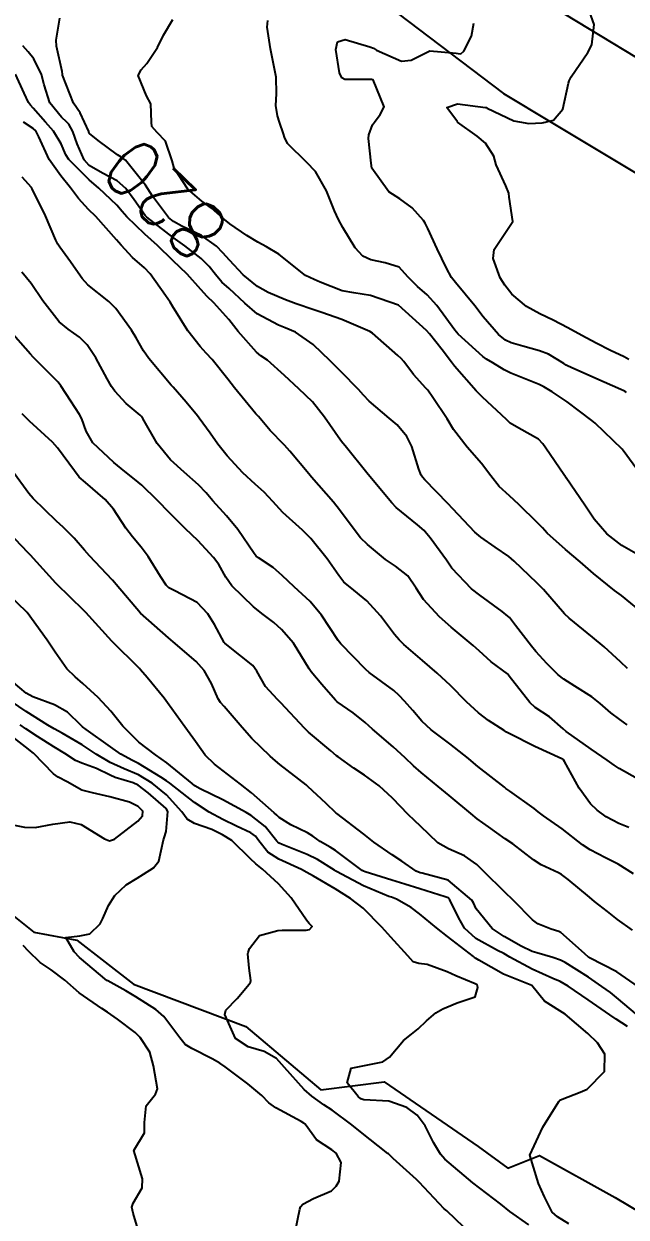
# Model space of a CAD drawing. Header units: metres. Extents: x 307586 to 320046, y 7427249 to 7434250.
# Drawn here: x 319369 to 319411.6, y 7428672.5 to 7428756.9 of the extents above; entities that cross this region are included whole.
import ezdxf
from ezdxf.enums import TextEntityAlignment as Align

# ---------------------------------------------------------------- set-up
doc = ezdxf.new("R2010")
doc.units = ezdxf.units.M
doc.header["$MEASUREMENT"] = 0
for name, color, linetype in [('Cotas', 45, 'Continuous'), ('Curvas de Nivel 1m', 11, 'Continuous'), ('Curvas de Nivel 5m', 15, 'Continuous'), ('Hidrografia', 140, 'Continuous'), ('Vias Primárias', 230, 'Continuous')]:
    doc.layers.add(name, color=color, linetype=linetype)
doc.styles.add('Style-STANDARD', font='STANDARD.shx')

msp = doc.modelspace()

# ---------------------------------------------------------------- linework, layer by layer
at = {"layer": 'Curvas de Nivel 1m', "flags": 128}
for points, elevation in [([(319399.657, 7428749.95), (319399.638, 7428749.964), (319398.884, 7428750.978), (319399.656, 7428751.238), (319401.616, 7428750.987), (319401.653, 7428750.981), (319401.685, 7428750.981), (319401.756, 7428750.948), (319403.64, 7428750.044), (319404.683, 7428749.864), (319405.638, 7428749.892), (319406.438, 7428750.091), (319407.102, 7428750.878), (319407.498, 7428752.699), (319407.546, 7428752.872), (319407.676, 7428753.147), (319408.854, 7428754.863), (319409.146, 7428755.414), (319409.311, 7428756.856), (319408.896, 7428758.024)], 824), ([(319378.012, 7428749.95), (319377.956, 7428751.235), (319377.651, 7428751.806), (319377.069, 7428753.246), (319377.266, 7428753.655), (319377.681, 7428754.085), (319378.438, 7428755.229), (319378.84, 7428756.089), (319379.506, 7428757.213)], 821), ([(319387.052, 7428749.95), (319386.903, 7428750.395), (319386.794, 7428751.128), (319386.841, 7428751.942), (319386.818, 7428753.129), (319386.618, 7428754.196), (319386.425, 7428755.133), (319386.184, 7428756.667), (319386.225, 7428757.135)], 822), ([(319393.778, 7428749.95), (319394.182, 7428750.498), (319394.453, 7428751.032), (319393.672, 7428752.935), (319393.586, 7428752.956), (319391.671, 7428752.957), (319391.46, 7428753.072), (319391.306, 7428753.444), (319391.033, 7428755.077), (319391.159, 7428755.617), (319391.704, 7428755.798), (319393.457, 7428755.283), (319393.695, 7428755.169), (319393.92, 7428755.038), (319395.685, 7428754.25), (319396.358, 7428754.342), (319397.693, 7428755), (319399.544, 7428754.825), (319399.691, 7428754.797), (319399.872, 7428754.788), (319400.097, 7428754.966), (319400.63, 7428756.04), (319400.796, 7428756.959)], 823), ([(319372.008, 7428749.95), (319371.633, 7428750.311), (319370.819, 7428751.318), (319370.4, 7428752.585), (319370.221, 7428753.325), (319369.684, 7428754.436), (319369.278, 7428754.926), (319368.912, 7428755.342)], 819), ([(319370.512, 7428749.95), (319369.639, 7428750.949), (319369.447, 7428751.139), (319369.305, 7428751.335), (319368.985, 7428752.008), (319368.386, 7428753.349)], 818), ([(319412.372, 7428703.515), (319411.087, 7428704.243), (319410.738, 7428704.473), (319410.241, 7428704.833), (319409.104, 7428705.62), (319407.343, 7428706.868), (319407.125, 7428707.056), (319406.142, 7428707.894), (319405.139, 7428708.553), (319404.751, 7428708.904), (319403.306, 7428710.783), (319403.202, 7428710.92), (319403.173, 7428710.948), (319402.039, 7428711.794), (319401.189, 7428712.564), (319400.765, 7428712.954), (319399.206, 7428714.233), (319398.363, 7428714.979), (319397.231, 7428716.204), (319396.716, 7428716.998), (319396.123, 7428717.878), (319395.258, 7428718.545), (319394.547, 7428719.027), (319393.273, 7428720.091), (319392.797, 7428720.566), (319392.411, 7428721.053), (319391.305, 7428722.533), (319390.864, 7428723.074), (319389.331, 7428724.852), (319389.129, 7428725.092), (319387.779, 7428726.684), (319387.416, 7428727.109), (319387.363, 7428727.166), (319386.394, 7428728.145), (319385.571, 7428729.137), (319385.482, 7428729.237), (319385.385, 7428729.334), (319383.876, 7428731.155), (319383.412, 7428731.766), (319382.301, 7428733.177), (319381.876, 7428733.622), (319381.442, 7428734.074), (319380.564, 7428735.199), (319379.479, 7428736.941), (319379.324, 7428737.212), (319379.002, 7428737.7), (319377.9, 7428739.226), (319377.507, 7428739.646), (319376.66, 7428740.389), (319375.846, 7428741.255), (319375.528, 7428741.619), (319374.068, 7428743.275), (319373.558, 7428743.783), (319372.828, 7428744.553), (319372.271, 7428745.3), (319371.586, 7428746.157), (319370.753, 7428747.318), (319370.035, 7428748.91), (319369.817, 7428749.328), (319369.625, 7428749.505), (319368.947, 7428749.95)], 817), ([(319411.636, 7428707.323), (319411.132, 7428707.717), (319410.489, 7428708.189), (319409.731, 7428708.844), (319409.15, 7428709.32), (319407.951, 7428710.073), (319407.168, 7428710.561), (319406.755, 7428710.876), (319405.966, 7428711.673), (319405.189, 7428712.512), (319404.872, 7428712.903), (319403.759, 7428714.363), (319403.318, 7428714.919), (319403.214, 7428715.025), (319402.804, 7428715.341), (319401.236, 7428716.491), (319400.636, 7428716.956), (319399.257, 7428718.42), (319398.864, 7428718.974), (319397.718, 7428720.546), (319397.367, 7428720.989), (319397.284, 7428721.077), (319396.808, 7428721.48), (319395.308, 7428722.69), (319395.001, 7428723.023), (319393.333, 7428725.04), (319391.699, 7428727.065), (319391.542, 7428727.244), (319391.367, 7428727.457), (319390.244, 7428729.081), (319389.394, 7428730.17), (319388.428, 7428731.1), (319387.417, 7428732.025), (319386.207, 7428733.128), (319385.737, 7428733.436), (319385.438, 7428733.675), (319384.135, 7428735.153), (319383.466, 7428735.999), (319382.415, 7428737.176), (319381.932, 7428737.628), (319381.492, 7428738.112), (319380.521, 7428739.2), (319379.513, 7428740.178), (319378.421, 7428741.221), (319377.535, 7428742.029), (319376.252, 7428743.25), (319375.934, 7428743.631), (319375.561, 7428744.088), (319374.286, 7428745.273), (319373.582, 7428745.859), (319372.166, 7428747.302), (319371.946, 7428747.645), (319371.614, 7428748.426), (319371.067, 7428749.316), (319370.512, 7428749.95)], 818), ([(319411.662, 7428711.307), (319411.183, 7428711.8), (319410.015, 7428712.842), (319409.2, 7428713.535), (319407.543, 7428714.867), (319407.217, 7428715.175), (319405.722, 7428716.893), (319405.488, 7428717.139), (319405.248, 7428717.372), (319403.646, 7428718.916), (319403.268, 7428719.237), (319402.317, 7428719.894), (319401.288, 7428720.605), (319400.877, 7428720.954), (319399.309, 7428722.602), (319398.963, 7428722.974), (319397.33, 7428724.663), (319397.178, 7428724.839), (319397.083, 7428724.994), (319396.923, 7428725.412), (319396.412, 7428727.004), (319396.072, 7428727.711), (319395.378, 7428728.536), (319394.817, 7428729.026), (319393.395, 7428730.21), (319392.986, 7428730.633), (319392.637, 7428731.051), (319391.421, 7428732.306), (319390.638, 7428733.078), (319389.444, 7428734.237), (319388.196, 7428735.103), (319387.457, 7428735.415), (319386.989, 7428735.588), (319385.472, 7428736.388), (319384.603, 7428737.149), (319383.493, 7428738.177), (319382.968, 7428738.639), (319382.522, 7428739.175), (319382.075, 7428739.747), (319381.514, 7428740.307), (319380.359, 7428741.202), (319379.532, 7428741.782), (319377.671, 7428743.229), (319377.554, 7428743.356), (319376.782, 7428744.459), (319376.18, 7428745.251), (319375.581, 7428745.794), (319374.525, 7428746.334), (319373.597, 7428746.874), (319373.234, 7428747.286), (319372.748, 7428748.426), (319372.438, 7428749.298), (319372.144, 7428749.818), (319372.008, 7428749.95)], 819), ([(319413.093, 7428718.975), (319411.281, 7428720.02), (319410.204, 7428720.841), (319409.303, 7428721.884), (319408.657, 7428722.857), (319407.332, 7428724.809), (319407.306, 7428724.844), (319407.284, 7428724.871), (319407.177, 7428725.031), (319405.9, 7428726.892), (319405.683, 7428727.212), (319405.369, 7428727.523), (319403.975, 7428728.316), (319403.38, 7428728.66), (319403.243, 7428728.783), (319403.104, 7428728.924), (319401.406, 7428730.505), (319400.96, 7428730.955), (319399.43, 7428732.686), (319399.22, 7428732.972), (319398.565, 7428733.855), (319397.673, 7428734.988), (319397.456, 7428735.227), (319395.483, 7428737.02), (319393.489, 7428737.688), (319392.309, 7428737.876), (319391.493, 7428738.031), (319389.94, 7428738.644), (319389.5, 7428738.818), (319388.893, 7428739.096), (319387.514, 7428740.208), (319387.013, 7428740.613), (319386.145, 7428741.131), (319385.528, 7428741.456), (319384.753, 7428741.929), (319383.547, 7428742.765), (319383.053, 7428743.168), (319382.258, 7428743.878), (319381.565, 7428744.366), (319380.574, 7428745.2), (319379.595, 7428746.685), (319379.456, 7428747.211), (319379.001, 7428748.6), (319378.395, 7428749.228), (319378.026, 7428749.633), (319378.012, 7428749.95)], 821), ([(319412.772, 7428724.808), (319411.362, 7428726.742), (319411.287, 7428726.831), (319409.381, 7428728.661), (319409.158, 7428728.852), (319407.402, 7428730.168), (319406.353, 7428730.886), (319405.752, 7428731.231), (319405.418, 7428731.396), (319404.597, 7428731.732), (319403.426, 7428732.192), (319402.947, 7428732.446), (319402.146, 7428732.939), (319401.69, 7428733.2), (319401.437, 7428733.379), (319399.695, 7428734.968), (319399.457, 7428735.248), (319398.175, 7428736.983), (319397.49, 7428737.728), (319396.813, 7428738.317), (319396.131, 7428739.011), (319395.513, 7428739.699), (319394.538, 7428740.004), (319393.515, 7428740.206), (319392.948, 7428740.479), (319392.414, 7428741.057), (319391.544, 7428742.502), (319391.23, 7428743.073), (319390.952, 7428743.683), (319390.38, 7428745.082), (319389.593, 7428746.454), (319388.986, 7428747.096), (319387.616, 7428748.432), (319387.403, 7428748.895), (319387.331, 7428749.114), (319387.052, 7428749.95)], 822), ([(319411.59, 7428730.827), (319411.497, 7428730.912), (319411.414, 7428730.957), (319411.202, 7428731.045), (319409.423, 7428731.815), (319407.698, 7428732.6), (319407.431, 7428732.715), (319407.327, 7428732.767), (319407.168, 7428732.874), (319406.094, 7428733.544), (319405.442, 7428733.787), (319404.257, 7428734.1), (319403.447, 7428734.343), (319403.05, 7428734.527), (319402.536, 7428734.934), (319401.472, 7428736.192), (319400.874, 7428736.956), (319399.499, 7428738.6), (319399.224, 7428738.973), (319398.871, 7428739.618), (319398.202, 7428740.983), (319397.547, 7428742.422), (319397.365, 7428742.806), (319397.248, 7428742.995), (319396.449, 7428743.894), (319395.568, 7428744.533), (319394.782, 7428745.028), (319393.598, 7428746.701), (319393.531, 7428747.041), (319393.36, 7428748.784), (319393.381, 7428749.044), (319393.634, 7428749.754), (319393.778, 7428749.95)], 823), ([(319411.771, 7428733.16), (319411.438, 7428733.349), (319410.471, 7428733.812), (319409.448, 7428734.32), (319408.449, 7428734.86), (319407.461, 7428735.41), (319406.41, 7428735.945), (319405.475, 7428736.392), (319404.536, 7428736.909), (319403.492, 7428737.794), (319402.987, 7428738.417), (319402.663, 7428738.933), (319402.158, 7428740.306), (319402.23, 7428740.94), (319403.553, 7428742.92), (319403.302, 7428744.655), (319403.267, 7428744.925), (319403.057, 7428745.452), (319402.393, 7428746.938), (319402.209, 7428747.541), (319401.618, 7428748.458), (319401.035, 7428748.956), (319399.657, 7428749.95)], 824), ([(319404.185, 7428749.95), (319404.683, 7428749.864), (319405.638, 7428749.892), (319405.87, 7428749.95)], 824), ([(319411.772, 7428700.082), (319411.046, 7428700.356), (319410.161, 7428700.833), (319409.52, 7428701.306), (319409.062, 7428701.757), (319408.244, 7428702.858), (319407.213, 7428704.747), (319407.134, 7428704.87), (319407.093, 7428704.907), (319407.024, 7428704.941), (319405.107, 7428705.811), (319403.308, 7428706.73), (319403.121, 7428706.824), (319402.942, 7428706.923), (319401.841, 7428707.651), (319401.135, 7428708.189), (319400.289, 7428708.959), (319399.154, 7428710.107), (319398.218, 7428710.979), (319397.176, 7428711.876), (319395.857, 7428713.01), (319395.518, 7428713.337), (319395.2, 7428713.716), (319394.204, 7428715.03), (319393.229, 7428716.112), (319392.061, 7428717.058), (319391.614, 7428717.432), (319391.251, 7428717.883), (319390.435, 7428719.078), (319389.277, 7428720.508), (319388.686, 7428721.096), (319387.302, 7428722.351), (319386.579, 7428723.121), (319385.97, 7428723.781), (319385.325, 7428724.359), (319384.467, 7428725.149), (319383.351, 7428726.344), (319382.686, 7428727.17), (319382.147, 7428727.955), (319381.381, 7428729.025), (319381.247, 7428729.191), (319380.448, 7428730.144), (319379.535, 7428731.209), (319379.405, 7428731.359), (319377.811, 7428733.226), (319377.439, 7428733.79), (319376.919, 7428734.71), (319376.577, 7428735.243), (319375.475, 7428736.762), (319374.982, 7428737.265), (319373.495, 7428738.454), (319373.103, 7428738.89), (319372.822, 7428739.29), (319372.275, 7428740.063), (319371.521, 7428741.105), (319371.381, 7428741.311), (319371.235, 7428741.605), (319370.512, 7428743.32), (319369.572, 7428745.228), (319369.503, 7428745.331), (319368.866, 7428746.059)], 816), ([(319412.027, 7428692.809), (319410.961, 7428693.578), (319410.258, 7428694.123), (319409.343, 7428694.844), (319408.977, 7428695.137), (319407.474, 7428696.387), (319407.001, 7428696.758), (319406.781, 7428696.873), (319405.557, 7428697.44), (319405.012, 7428697.799), (319403.555, 7428698.915), (319403.028, 7428699.281), (319401.838, 7428700.128), (319401.04, 7428700.694), (319400.898, 7428700.798), (319400.728, 7428700.945), (319399.063, 7428702.34), (319398.287, 7428702.978), (319397.083, 7428703.956), (319396.531, 7428704.442), (319395.939, 7428705.007), (319395.104, 7428705.781), (319393.643, 7428707.035), (319393.127, 7428707.488), (319392.265, 7428708.184), (319391.142, 7428708.953), (319391.013, 7428709.071), (319390.044, 7428710.191), (319389.296, 7428711.089), (319389.166, 7428711.287), (319388.046, 7428713.101), (319387.203, 7428714.083), (319386.648, 7428714.559), (319385.893, 7428715.13), (319385.221, 7428715.669), (319383.687, 7428717.156), (319383.249, 7428717.78), (319382.762, 7428718.672), (319382.391, 7428719.173), (319381.85, 7428719.762), (319381.275, 7428720.374), (319380.419, 7428721.199), (319379.299, 7428722.291), (319378.409, 7428723.219), (319377.323, 7428724.281), (319376.805, 7428724.715), (319376.109, 7428725.248), (319375.342, 7428725.874), (319373.851, 7428727.275), (319373.371, 7428728.087), (319373.067, 7428728.971), (319372.909, 7428729.287), (319372.307, 7428730.212), (319371.597, 7428731.307), (319371.407, 7428731.563), (319369.628, 7428733.328), (319369.435, 7428733.534), (319367.86, 7428735.346)], 814), ([(319412.457, 7428688.804), (319410.919, 7428689.867), (319408.994, 7428690.849), (319408.958, 7428690.874), (319408.933, 7428690.892), (319408.619, 7428691.171), (319406.951, 7428692.65), (319406.808, 7428692.729), (319406.26, 7428692.88), (319405.329, 7428693.267), (319404.959, 7428693.541), (319403.605, 7428694.914), (319402.982, 7428695.521), (319401.525, 7428696.935), (319401.008, 7428697.446), (319400.141, 7428698.08), (319399.019, 7428698.567), (319398.244, 7428698.978), (319397.035, 7428700.16), (319396.616, 7428700.574), (319396.166, 7428701.003), (319395.06, 7428702.147), (319394.101, 7428703.03), (319393.08, 7428703.763), (319392.313, 7428704.276), (319391.196, 7428705.068), (319391.094, 7428705.147), (319390.677, 7428705.496), (319389.119, 7428706.808), (319388.817, 7428707.093), (319387.141, 7428708.883), (319387.028, 7428708.998), (319386.907, 7428709.114), (319386.071, 7428710.045), (319385.451, 7428711.136), (319385.169, 7428711.535), (319383.447, 7428712.9), (319383.192, 7428713.105), (319383.148, 7428713.161), (319382.452, 7428714.418), (319381.978, 7428715.179), (319381.225, 7428715.989), (319379.642, 7428716.801), (319379.24, 7428717.018), (319379.044, 7428717.212), (319378.641, 7428717.824), (319377.774, 7428719.225), (319377.269, 7428719.885), (319376.653, 7428720.616), (319376.193, 7428721.246), (319375.303, 7428722.588), (319374.717, 7428723.266), (319373.325, 7428724.461), (319372.894, 7428724.852), (319372.546, 7428725.292), (319371.357, 7428726.916), (319370.993, 7428727.314), (319369.378, 7428728.807), (319368.857, 7428729.335)], 813), ([(319412.381, 7428686.805), (319410.895, 7428688.06), (319410.47, 7428688.398), (319409.858, 7428688.836), (319408.912, 7428689.48), (319407.272, 7428690.523), (319406.93, 7428690.697), (319406.381, 7428690.878), (319405.25, 7428691.209), (319404.937, 7428691.316), (319404.161, 7428691.687), (319402.945, 7428692.367), (319402.098, 7428692.929), (319400.967, 7428694.331), (319400.783, 7428694.755), (319400.67, 7428694.945), (319398.994, 7428696.351), (319397.139, 7428696.85), (319397.001, 7428696.876), (319396.724, 7428696.994), (319395.701, 7428697.701), (319395.014, 7428698.146), (319393.732, 7428699.033), (319393.028, 7428699.595), (319391.112, 7428701.059), (319391.044, 7428701.119), (319390.363, 7428701.761), (319389.071, 7428702.98), (319388.94, 7428703.091), (319387.087, 7428704.522), (319386.768, 7428704.793), (319386.398, 7428705.12), (319385.111, 7428706.369), (319384.426, 7428707.147), (319383.138, 7428708.627), (319382.891, 7428708.914), (319382.726, 7428709.166), (319382.239, 7428710.259), (319381.731, 7428711.181), (319381.172, 7428711.818), (319379.531, 7428713.207), (319379.196, 7428713.492), (319377.213, 7428715.23), (319375.514, 7428717.256), (319375.39, 7428717.404), (319375.246, 7428717.56), (319373.626, 7428719.276), (319373.267, 7428719.693), (319372.528, 7428720.544), (319371.766, 7428721.303), (319371.289, 7428721.74), (319369.627, 7428723.327), (319369.316, 7428723.685), (319368.128, 7428725.342)], 812), ([(319411.671, 7428686.012), (319410.878, 7428686.518), (319410.411, 7428686.827), (319409.506, 7428687.457), (319408.893, 7428687.891), (319407.477, 7428688.864), (319406.907, 7428689.174), (319406.399, 7428689.389), (319404.92, 7428690.065), (319403.347, 7428690.916), (319402.926, 7428691.153), (319402.481, 7428691.373), (319400.942, 7428692.217), (319400.145, 7428692.952), (319399.706, 7428693.705), (319399.098, 7428694.968), (319398.975, 7428695.098), (319398.772, 7428695.176), (319396.984, 7428695.747), (319395.926, 7428696.069), (319394.993, 7428696.342), (319393.104, 7428696.936), (319393.002, 7428696.978), (319392.897, 7428697.041), (319391.017, 7428698.442), (319390.635, 7428698.681), (319389.937, 7428699.076), (319389.406, 7428699.464), (319389.029, 7428699.701), (319387.866, 7428700.271), (319387.04, 7428700.786), (319386.867, 7428700.938), (319386.682, 7428701.115), (319385.064, 7428702.522), (319384.303, 7428703.148), (319383.082, 7428704.09), (319382.462, 7428704.545), (319381.81, 7428705.179), (319381.107, 7428706.15), (319380.353, 7428707.198), (319379.14, 7428708.885), (319378.897, 7428709.212), (319377.701, 7428710.681), (319377.235, 7428711.229), (319377.164, 7428711.307), (319375.193, 7428713.26), (319373.35, 7428715.279), (319373.215, 7428715.416), (319371.28, 7428717.309), (319371.262, 7428717.329), (319371.243, 7428717.352), (319369.447, 7428719.328), (319369.265, 7428719.52), (319367.508, 7428721.348)], 811), ([(319404.699, 7428671.973), (319403.348, 7428672.914), (319402.718, 7428673.432), (319400.733, 7428674.94), (319398.758, 7428676.631), (319398.438, 7428676.973), (319397.957, 7428677.793), (319397.356, 7428678.984), (319396.79, 7428679.724), (319396.068, 7428680.273), (319394.8, 7428680.719), (319393.013, 7428680.826), (319392.801, 7428680.896), (319392.615, 7428681.042), (319391.852, 7428682.015), (319392.121, 7428683.047), (319392.703, 7428683.173), (319392.834, 7428683.189), (319394.357, 7428683.506), (319394.841, 7428683.844), (319395.833, 7428685.005), (319396.399, 7428685.457), (319396.865, 7428685.828), (319397.463, 7428686.396), (319398.121, 7428686.978), (319398.614, 7428687.245), (319398.887, 7428687.369), (319399.618, 7428687.687), (319400.894, 7428688.092), (319401.09, 7428688.749), (319401.026, 7428688.939), (319400.904, 7428689.023), (319399.523, 7428689.575), (319398.912, 7428689.867), (319397.512, 7428690.389), (319396.918, 7428690.463), (319396.506, 7428690.583), (319396.143, 7428691.002), (319394.942, 7428692.312), (319394.285, 7428693.027), (319392.966, 7428694.372), (319392.081, 7428695.049), (319390.983, 7428695.726), (319389.453, 7428696.626), (319389, 7428696.887), (319388.621, 7428697.094), (319387.01, 7428697.845), (319386.233, 7428698.34), (319385.606, 7428699.131), (319385.355, 7428699.464), (319385.029, 7428699.699), (319384.017, 7428700.166), (319383.038, 7428700.639), (319382.073, 7428701.17), (319381.053, 7428701.848), (319379.306, 7428703.208), (319379.075, 7428703.375), (319378.652, 7428703.64), (319377.087, 7428704.602), (319376.669, 7428704.816), (319375.834, 7428705.249), (319375.101, 7428705.768), (319373.385, 7428707.011), (319373.122, 7428707.194), (319373.021, 7428707.282), (319372.057, 7428708.221), (319371.137, 7428708.737), (319369.613, 7428709.325), (319369.145, 7428709.574), (319367.789, 7428710.712)], 809), ([(319400.687, 7428671.237), (319398.887, 7428672.967), (319398.789, 7428673.045), (319398.714, 7428673.111), (319396.946, 7428674.988), (319396.736, 7428675.191), (319395.106, 7428676.666), (319394.762, 7428676.988), (319394.721, 7428677.02), (319392.778, 7428678.561), (319392.176, 7428679.046), (319390.793, 7428680.084), (319390.202, 7428680.474), (319389.346, 7428681.082), (319388.81, 7428681.557), (319387.407, 7428683.104), (319386.839, 7428683.744), (319385.965, 7428684.244), (319384.847, 7428684.565), (319383.951, 7428685.149), (319383.191, 7428686.844), (319383.255, 7428687.156), (319384.053, 7428687.987), (319384.901, 7428688.99), (319384.995, 7428689.139), (319385.017, 7428689.251), (319384.913, 7428690.126), (319384.819, 7428691.141), (319384.836, 7428691.229), (319384.929, 7428691.513), (319385.63, 7428692.442), (319386.948, 7428692.792), (319387.251, 7428692.804), (319388.949, 7428692.824), (319389.168, 7428692.868), (319389.366, 7428693.084), (319389.161, 7428693.293), (319388.957, 7428693.524), (319387.892, 7428695.101), (319386.988, 7428696.101), (319385.848, 7428697.127), (319385.381, 7428697.508), (319385.01, 7428697.862), (319383.679, 7428699.153), (319383.027, 7428699.561), (319382.274, 7428699.924), (319381.035, 7428700.366), (319380.524, 7428700.673), (319380.158, 7428701.193), (319379.061, 7428702.388), (319378.041, 7428703.22), (319377.079, 7428703.809), (319376.07, 7428704.233), (319375.087, 7428704.67), (319374.083, 7428705.27), (319373.102, 7428705.909), (319371.677, 7428706.739), (319371.119, 7428707.042), (319370.66, 7428707.315), (319369.132, 7428708.265), (319367.581, 7428709.346)], 808), ([(319368.079, 7428700.293), (319369.031, 7428700.103), (319369.785, 7428700.077), (319371.033, 7428700.307), (319372.217, 7428700.471), (319373.033, 7428700.288), (319374.671, 7428699.264), (319375.022, 7428699.139), (319375.387, 7428699.255), (319377.036, 7428700.517), (319377.374, 7428700.893), (319377.38, 7428701.227), (319377.048, 7428701.564), (319376.438, 7428701.854), (319375.058, 7428702.245), (319373.818, 7428702.516), (319373.065, 7428702.72), (319372.032, 7428703.296), (319371.403, 7428703.631), (319371.079, 7428703.87), (319369.651, 7428705.324), (319369.1, 7428705.785), (319367.3, 7428707.168)], 806), ([(319388.185, 7428671.601), (319388.488, 7428673.092), (319388.544, 7428673.262), (319388.716, 7428673.443), (319389.471, 7428673.829), (319390.726, 7428674.373), (319391.07, 7428674.716), (319391.277, 7428675.055), (319391.411, 7428676.396), (319391.054, 7428677.057), (319390.765, 7428677.293), (319389.681, 7428677.985), (319388.877, 7428679.089), (319388.826, 7428679.132), (319388.784, 7428679.159), (319388.588, 7428679.289), (319386.794, 7428680.248), (319386.292, 7428680.612), (319385.796, 7428681.125), (319384.815, 7428681.949), (319383.208, 7428683.156), (319382.835, 7428683.41), (319382.29, 7428683.713), (319380.845, 7428684.437), (319380.394, 7428684.732), (319380.002, 7428685.193), (319378.875, 7428686.708), (319378.311, 7428687.216), (319376.892, 7428688.108), (319376.181, 7428688.526), (319374.903, 7428689.223), (319374.85, 7428689.261), (319372.919, 7428690.886), (319372.524, 7428691.284), (319371.937, 7428692.291), (319372.94, 7428692.417), (319373.649, 7428692.566), (319374.362, 7428693.266), (319374.572, 7428693.649), (319374.966, 7428694.549), (319375.402, 7428695.254), (319376.215, 7428696.011), (319376.992, 7428696.498), (319377.441, 7428696.781), (319378.152, 7428697.219), (319378.525, 7428697.698), (319378.859, 7428699.212), (319378.896, 7428699.34), (319379.029, 7428699.787), (319379.166, 7428701.208), (319379.046, 7428701.418), (319377.756, 7428702.529), (319377.07, 7428703.066), (319376.7, 7428703.236), (319375.434, 7428703.612), (319375.078, 7428703.764), (319374.104, 7428704.248), (319373.086, 7428704.614), (319372.619, 7428704.818), (319371.877, 7428705.298), (319371.1, 7428705.779), (319369.934, 7428706.498), (319369.119, 7428707.043), (319368.711, 7428707.334)], 807), ([(319377.171, 7428671.225), (319376.706, 7428672.799), (319376.613, 7428673.232), (319376.716, 7428673.504), (319377.353, 7428674.598), (319377.359, 7428675.224), (319376.763, 7428677.23), (319377.515, 7428678.483), (319377.508, 7428679.223), (319377.622, 7428680.394), (319378.297, 7428681.215), (319378.433, 7428681.589), (319378.133, 7428683.217), (319377.876, 7428684.186), (319377.203, 7428685.227), (319376.858, 7428685.568), (319375.598, 7428686.523), (319374.879, 7428687.015), (319374.479, 7428687.264), (319372.894, 7428688.377), (319371.882, 7428689.29), (319370.91, 7428690.02), (319370.123, 7428690.52), (319369.298, 7428691.324), (319368.929, 7428691.721)], 806)]:
    msp.add_lwpolyline(points, dxfattribs=dict(at, elevation=elevation))
at = {"layer": 'Curvas de Nivel 5m', "flags": 128}
for points, elevation in [([(319373.263, 7428749.95), (319372.96, 7428750.614), (319372.484, 7428751.297), (319371.711, 7428753.271), (319371.714, 7428753.309), (319371.716, 7428753.352), (319371.675, 7428753.521), (319371.294, 7428755.314), (319371.26, 7428755.754), (319371.514, 7428757.312)], 820), ([(319412.963, 7428715.058), (319411.238, 7428716.47), (319410.755, 7428716.835), (319409.255, 7428718.034), (319408.315, 7428718.859), (319407.276, 7428719.728), (319405.996, 7428720.889), (319405.655, 7428721.253), (319405.3, 7428721.623), (319403.985, 7428722.913), (319403.319, 7428723.521), (319402.59, 7428724.195), (319402.001, 7428724.94), (319401.346, 7428725.816), (319400.324, 7428726.96), (319399.375, 7428728.216), (319398.914, 7428728.975), (319397.9, 7428730.49), (319397.541, 7428730.989), (319397.415, 7428731.148), (319396.527, 7428732.11), (319395.853, 7428733.014), (319395.658, 7428733.239), (319395.437, 7428733.447), (319393.627, 7428735.038), (319393.455, 7428735.15), (319393.271, 7428735.227), (319391.467, 7428735.984), (319390.057, 7428736.501), (319389.477, 7428736.69), (319388.229, 7428737.103), (319387.486, 7428737.383), (319386.257, 7428737.895), (319385.495, 7428738.321), (319384.491, 7428739.15), (319383.513, 7428740.187), (319383.059, 7428740.708), (319382.591, 7428741.174), (319381.534, 7428741.924), (319380.157, 7428742.591), (319379.548, 7428742.913), (319379.209, 7428743.213), (319378.078, 7428744.715), (319377.75, 7428745.228), (319377.577, 7428745.494), (319376.16, 7428747.252), (319375.844, 7428747.496), (319375.607, 7428747.644), (319374.23, 7428748.66), (319373.622, 7428749.158), (319373.58, 7428749.238), (319373.569, 7428749.281), (319373.263, 7428749.95)], 820), ([(319412.087, 7428696.809), (319411.009, 7428697.473), (319410.105, 7428697.925), (319409.019, 7428698.485), (319408.478, 7428698.855), (319407.039, 7428699.969), (319405.731, 7428700.89), (319405.345, 7428701.185), (319405.058, 7428701.411), (319403.343, 7428702.645), (319403.072, 7428702.841), (319402.97, 7428702.921), (319401.087, 7428704.387), (319400.784, 7428704.639), (319400.427, 7428704.95), (319399.108, 7428705.989), (319397.781, 7428706.983), (319397.129, 7428707.588), (319396.488, 7428708.351), (319395.887, 7428709.009), (319395.529, 7428709.397), (319395.15, 7428709.77), (319393.403, 7428711.038), (319393.166, 7428711.237), (319391.403, 7428713.067), (319391.297, 7428713.172), (319391.195, 7428713.294), (319390.03, 7428715.082), (319389.228, 7428716.063), (319388.102, 7428717.101), (319387.251, 7428717.888), (319386.597, 7428718.461), (319385.57, 7428719.135), (319385.396, 7428719.27), (319385.266, 7428719.447), (319384.117, 7428721.152), (319383.297, 7428722.11), (319382.343, 7428723.175), (319381.863, 7428723.727), (319381.324, 7428724.294), (319380.312, 7428725.2), (319379.346, 7428726.08), (319378.412, 7428727.22), (319377.381, 7428728.996), (319377.29, 7428729.139), (319377.194, 7428729.233), (319376.204, 7428730.061), (319375.4, 7428730.935), (319375.175, 7428731.262), (319374.873, 7428731.803), (319374.076, 7428733.274), (319373.442, 7428734.212), (319372.915, 7428734.755), (319372.102, 7428735.3), (319371.461, 7428735.818), (319370.317, 7428737.322), (319369.495, 7428738.55), (319368.834, 7428739.337)], 815), ([(319407.511, 7428672.052), (319406.708, 7428672.54), (319406.343, 7428672.876), (319405.805, 7428673.965), (319405.387, 7428674.89), (319404.763, 7428676.9), (319405.676, 7428678.887), (319406.81, 7428680.698), (319406.893, 7428680.788), (319407.043, 7428680.868), (319408.322, 7428681.35), (319408.82, 7428681.578), (319410.038, 7428682.832), (319410.06, 7428684.047), (319409.558, 7428684.839), (319408.863, 7428685.503), (319407.255, 7428686.866), (319406.885, 7428687.099), (319405.804, 7428687.798), (319404.903, 7428688.9), (319402.911, 7428689.705), (319401.163, 7428690.695), (319400.922, 7428690.841), (319400.859, 7428690.878), (319400.769, 7428690.942), (319398.944, 7428692.357), (319398.162, 7428692.978), (319396.963, 7428693.971), (319396.374, 7428694.406), (319395.333, 7428695.015), (319394.975, 7428695.141), (319394.8, 7428695.197), (319392.986, 7428695.94), (319391.092, 7428696.968), (319391.002, 7428697.019), (319390.94, 7428697.061), (319389.744, 7428697.812), (319389.014, 7428698.172), (319387.246, 7428698.883), (319387.022, 7428698.973), (319386.939, 7428699.028), (319386.864, 7428699.112), (319386.044, 7428700.136), (319385.041, 7428700.934), (319384.694, 7428701.143), (319383.056, 7428702.037), (319381.436, 7428702.816), (319381.071, 7428703.03), (319380.869, 7428703.192), (319379.087, 7428704.648), (319378.281, 7428705.218), (319377.106, 7428706.112), (319375.966, 7428707.247), (319375.587, 7428707.712), (319375.133, 7428708.295), (319374.232, 7428709.269), (319373.153, 7428710.255), (319372.595, 7428710.726), (319372.016, 7428711.297), (319371.18, 7428712.464), (319370.631, 7428713.316), (319369.212, 7428715.275), (319369.159, 7428715.331), (319367.24, 7428717.146)], 810)]:
    msp.add_lwpolyline(points, dxfattribs=dict(at, elevation=elevation))
at = {"layer": 'Hidrografia'}
msp.add_lwpolyline([(319367.667, 7428694.266), (319369.67, 7428692.666), (319372.715, 7428692.106), (319376.72, 7428688.985), (319384.683, 7428686.001), (319389.97, 7428681.52), (319394.457, 7428682.08), (319401.116, 7428677.51), (319403.199, 7428675.989), (319405.442, 7428676.87), (319410.81, 7428673.909), (319417.151, 7428670.147), (319424.041, 7428665.985), (319428.448, 7428664.225), (319436.539, 7428663.985), (319440.809, 7428660.455), (319446.177, 7428658.855), (319458.638, 7428652.214), (319468.072, 7428652.73), (319476.472, 7428646.921), (319483.451, 7428635.174)], dxfattribs=at)
at = {"layer": 'Vias Primárias'}
for points, elevation in [([(319420.735, 7428749.95), (319416.569, 7428751.933), (319405.513, 7428758.655), (319401.013, 7428761.817, -0.221011), (319398.184, 7428769.331, -0.251667), (319402.043, 7428773.363), (319417.714, 7428778.343), (319434.269, 7428783.647), (319447.775, 7428787.938), (319465.492, 7428792.616), (319481.023, 7428795.163), (319502.667, 7428795.775), (319521.405, 7428795.521), (319538.874, 7428795.516), (319555.985, 7428795.309), (319576.814, 7428795.41), (319600.083, 7428795.972), (319616.991, 7428796.231), (319638.986, 7428796.485), (319644.934, 7428796.545)], 849.276), ([(319420.735, 7428749.95), (319416.569, 7428751.933), (319405.513, 7428758.655), (319401.013, 7428761.817, -0.221011), (319398.184, 7428769.331, -0.251667), (319402.043, 7428773.363), (319417.714, 7428778.343), (319434.269, 7428783.647), (319447.775, 7428787.938), (319465.492, 7428792.616), (319481.023, 7428795.163), (319502.667, 7428795.775), (319521.405, 7428795.521), (319538.874, 7428795.516), (319555.985, 7428795.309), (319576.814, 7428795.41), (319600.083, 7428795.972), (319616.991, 7428796.231), (319638.986, 7428796.485), (319644.934, 7428796.545)], 849.276), ([(319325.686, 7428749.95), (319327.012, 7428763.091), (319330.323, 7428780.557, -0.321672), (319335.392, 7428785.385, -0.20942), (319343.762, 7428783.03), (319358.145, 7428774.905), (319363.826, 7428772.09), (319373.319, 7428769.068), (319379.711, 7428766.908), (319388.088, 7428762.724), (319395.401, 7428757.644), (319402.897, 7428751.966), (319406.261, 7428749.95)], 795.494), ([(319325.686, 7428749.95), (319327.012, 7428763.091), (319330.323, 7428780.557, -0.321672), (319335.392, 7428785.385, -0.20942), (319343.762, 7428783.03), (319358.145, 7428774.905), (319363.826, 7428772.09), (319373.319, 7428769.068), (319379.711, 7428766.908), (319388.088, 7428762.724), (319395.401, 7428757.644), (319402.897, 7428751.966), (319406.261, 7428749.95)], 795.494), ([(319406.261, 7428749.95), (319413.703, 7428745.492), (319425.208, 7428740.185), (319438.484, 7428735.429), (319447.007, 7428733.568), (319457.161, 7428732.361), (319463.216, 7428732.366), (319473.175, 7428732.273), (319487.616, 7428732.176), (319500, 7428732.272), (319517.678, 7428732.453), (319535.627, 7428732.78), (319558.887, 7428732.731), (319570.734, 7428732.497), (319574.49, 7428732.028), (319580.312, 7428729.777, -0.217858), (319587.691, 7428719.641), (319589.06, 7428708.357), (319590.022, 7428698.57)], 795.494), ([(319406.261, 7428749.95), (319413.703, 7428745.492), (319425.208, 7428740.185), (319438.484, 7428735.429), (319447.007, 7428733.568), (319457.161, 7428732.361), (319463.216, 7428732.366), (319473.175, 7428732.273), (319487.616, 7428732.176), (319500, 7428732.272), (319517.678, 7428732.453), (319535.627, 7428732.78), (319558.887, 7428732.731), (319570.734, 7428732.497), (319574.49, 7428732.028), (319580.312, 7428729.777, -0.217858), (319587.691, 7428719.641), (319589.06, 7428708.357), (319590.022, 7428698.57)], 795.494)]:
    msp.add_lwpolyline(points, format="xyb", dxfattribs=dict(at, elevation=elevation))

# ---------------------------------------------------------------- texts
at = {"layer": 'Cotas', "style": 'Style-STANDARD'}
msp.add_text('820', height=4, rotation=136.1934, dxfattribs=at).set_placement((319378.948, 7428744.485, 820), align=Align.MIDDLE_CENTER)

doc.saveas('drawing.dxf')
